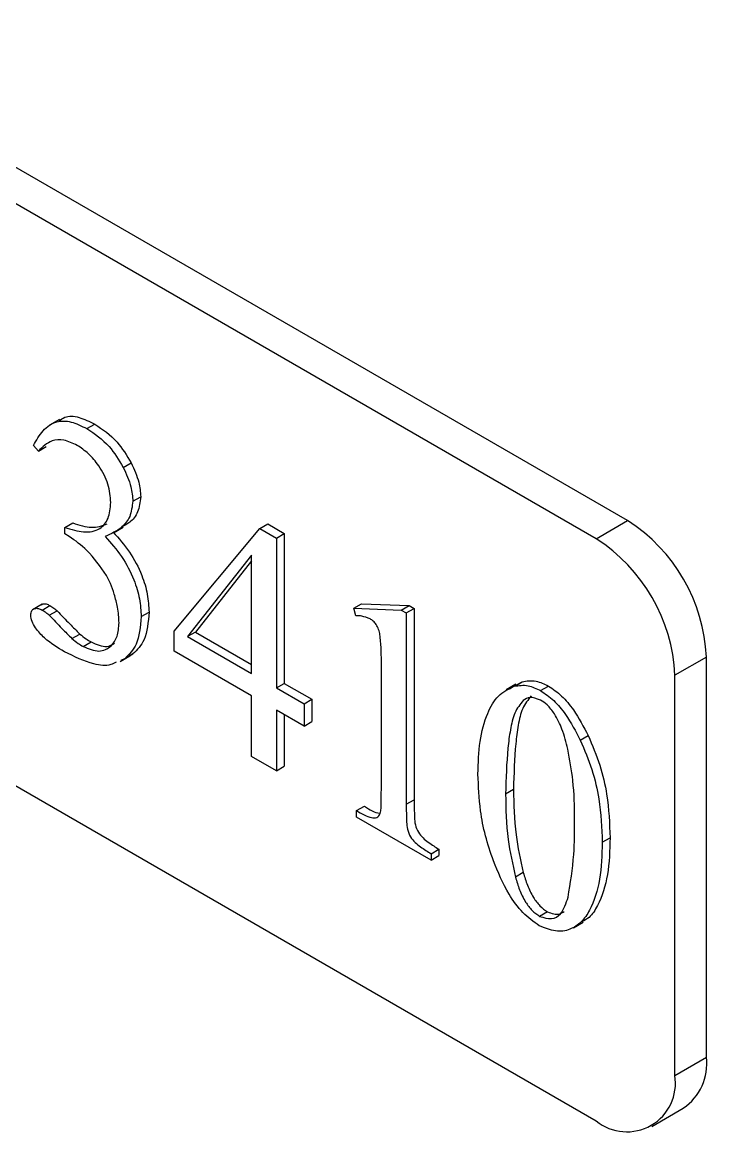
# Model space of a CAD drawing. Header units: inches. Extents: x 0 to 16.5, y 0 to 11.7.
# Drawn here: x 1.0734 to 1.1334, y 9.4745 to 9.5718 of the extents above; entities that cross this region are included whole.
import ezdxf

# ---------------------------------------------------------------- set-up
doc = ezdxf.new("R2010")
doc.units = ezdxf.units.IN
doc.header["$MEASUREMENT"] = 0

# ---------------------------------------------------------------- blocks, each defined once
blk = doc.blocks.new('Drawing View43')
at = {"color": 7, "linetype": 'Continuous', "lineweight": 25}
for p, q in [((0.009795926848526457, 0.01433669003265907), (-0.1973642629522195, 0.133927722037939)), ((0.007033790984516551, 0.01274214293925544), (-0.2001263988162295, 0.1323331749445354)), ((-0.2001263988162295, 0.08129937420167584), (0.007033790984516551, -0.03829165780360409)), ((-0.04000543869208922, 0.02320269591844902), (-0.04086860614959231, 0.02270439995176039)), ((-0.03760833944829493, 0.02239716190838189), (-0.03691780548229235, 0.02279579868173289)), ((-0.0418594134200903, 0.02042268787508354), (-0.04229057216811934, 0.02090743135780224)), ((-0.0418594134200903, 0.02042268787508354), (-0.04116887945408772, 0.02082132464843455)), ((-0.03442003396944844, 0.01899742236488676), (-0.03372950000344586, 0.01939605913823777)), ((-0.03357662694479505, 0.01602983765739273), (-0.03288609297879247, 0.01642847443074374)), ((-0.03953720753158286, 0.01372764649975996), (-0.03884667356558028, 0.01412628327311097)), ((-0.03953720753158286, 0.0131686163711121), (-0.03953720753158286, 0.01372764649975996)), ((-0.03528656234420333, 0.01325536290664619), (-0.03442339488670024, 0.01375365887333482)), ((-0.02994581643507661, 0.004644306899330266), (-0.02244214138165833, 0.01364190212545716)), ((-0.02244214138165833, 0.01364190212545716), (-0.02175160741565575, 0.01404053889880817)), ((-0.02244214138165833, 0.01364190212545716), (-0.0209898171777709, 0.01280349320858868)), ((-0.02175160741565575, 0.01404053889880817), (-0.02029928321176832, 0.01320212998193969)), ((0.007033790984516551, 0.01274214293925544), (0.009795926848526457, 0.01433669003265907)), ((-0.03915143391492527, 0.01294591400256878), (-0.03953720753158286, 0.0131686163711121)), ((-0.0209898171777709, 0.01280349320858868), (-0.02029928321176832, 0.01320212998193969)), ((-0.0209898171777709, 0.01280349320858868), (-0.0209898171777709, -0.0003337148146370519)), ((-0.02029928321176832, 0.01320212998193969), (-0.02029928321176832, 6.492195871395768e-05)), ((-0.02316830348360218, 0.01130089532369239), (-0.02878849558510386, 0.004168366400423167)), ((-0.02316830348360191, 0.01082318242855151), (-0.02809796161910128, 0.004567003173774177)), ((-0.02316830348360218, 0.0009238985606659494), (-0.02316830348360218, 0.01130089532369239)), ((-0.04151480326124308, 0.007015952832658554), (-0.04237797071874617, 0.006517656865969929)), ((-0.041537935406209, 0.006497190187290286), (-0.04084740144020643, 0.006895826960641296)), ((-0.01421230422629646, 0.006654797748610302), (-0.01352177026029388, 0.007053434521961312)), ((-0.01352177026029388, 0.007053434521961312), (-0.00935768445696046, 0.006885679470218444)), ((-0.01004821842296304, 0.006487042696867434), (-0.00935768445696046, 0.006885679470218444)), ((-0.00935768445696046, 0.006885679470218444), (-0.008922743614650454, 0.006634593466468885)), ((-0.0409025435670082, 0.006034302982798861), (-0.04021200960100562, 0.006432939756149871)), ((-0.03285046484285133, 0.005914954405221593), (-0.03215993087684876, 0.006313591178572602)), ((-0.01421230422629646, 0.006654797748610302), (-0.01004821842296304, 0.006487042696867434)), ((-0.0140307637008105, 0.005990966505353395), (-0.01421230422629646, 0.006654797748610302)), ((-0.01004821842296304, 0.006487042696867434), (-0.009613277580653033, 0.006235956693117876)), ((-0.009613277580653033, 0.006235956693117876), (-0.008922743614650454, 0.006634593466468885)), ((-0.009613277580653033, 0.006235956693117876), (-0.009613277580653033, -0.01053494716631873)), ((-0.008922743614650454, 0.006634593466468885), (-0.008922743614650454, -0.01013631039296772)), ((-0.03891316197522496, 0.003994903167680573), (-0.03822262800922237, 0.004393539941031583)), ((-0.02994581643507661, 0.002879868055785312), (-0.02994581643507661, 0.004644306899330266)), ((-0.02809796161910128, 0.004567003173774177), (-0.02878849558510386, 0.004168366400423167)), ((-0.02878849558510386, 0.004168366400423167), (-0.02316830348360218, 0.0009238985606659494)), ((-0.02809796161910128, 0.004567003173774177), (-0.02316830348360191, 0.001721172107367968)), ((-0.0379335995564572, 0.00329839113370324), (-0.03724306559045461, 0.00369702790705425)), ((-0.03469450111075501, 0.001971259959414886), (-0.03383133365325192, 0.002469555926103512)), ((-0.03425740391536717, 0.002246187168494927), (-0.03464010313214692, 0.00208178867670139)), ((-0.03425740391536717, 0.002246187168494927), (-0.03356686994936459, 0.002644823941845936)), ((-0.03356686994936459, 0.002644823941845936), (-0.03394956916614434, 0.002480425450052399)), ((-0.02316830348360218, -0.001032706889601591), (-0.02994581643507661, 0.002879868055785312)), ((0.01670126650855129, 0.002376290933077708), (0.01393913064454139, 0.0007817438396740793)), ((0.01670126650855129, -0.03270944707763792), (0.01670126650855129, 0.002376290933077708)), ((-0.01179176388648417, -0.009277333791016), (-0.01179176388648417, 0.001623753717617983)), ((-0.0209898171777709, -0.0003337148146370519), (-0.02029928321176832, 6.492195871395768e-05)), ((-0.02029928321176832, 6.492195871395768e-05), (-0.01787874287195603, -0.001332426236066942)), ((0, 0), (-0.0008631674575030873, -0.0004982959666886254)), ((-0.0001391314068564655, -0.0001898170862510341), (0.0005514025591461135, 0.0002088196870999754)), ((-2.629803951266288e-05, -0.0001511503339523795), (0.0005514025591461135, 0.0002088196870999754)), ((0.01393913064454139, -0.03430399417104155), (0.01393913064454139, 0.0007817438396740793)), ((-0.0209898171777709, -0.0003337148146370519), (-0.01856927683795861, -0.001731063009417952)), ((0.002167946104527114, -0.0005651989736679205), (0.002858480070529693, -0.0001665622003169109)), ((-0.02316830348360218, -0.006343493111756888), (-0.02316830348360218, -0.001032706889601591)), ((-0.01856927683795861, -0.001731063009417952), (-0.01787874287195603, -0.001332426236066942)), ((-0.01856927683795861, -0.001731063009417952), (-0.01856927683795861, -0.003687668459685492)), ((-0.01787874287195603, -0.001332426236066942), (-0.01787874287195603, -0.003289031686334482)), ((-0.01856927683795861, -0.003687668459685492), (-0.0209898171777709, -0.002290320264904319)), ((-0.0209898171777709, -0.002290320264904319), (-0.0209898171777709, -0.00760110648705989)), ((-0.02029928321176832, -0.002688957038255328), (-0.02029928321176832, -0.00720246971370888)), ((-0.01856927683795861, -0.003687668459685492), (-0.01787874287195603, -0.003289031686334482)), ((0.00564747284300745, -0.004910458244498699), (0.006338006809010029, -0.004511821471147689)), ((-0.0209898171777709, -0.00760110648705989), (-0.02316830348360218, -0.006343493111756888)), ((-0.0209898171777709, -0.00760110648705989), (-0.02029928321176832, -0.00720246971370888)), ((-0.0002087983913261587, -0.009235803623055995), (-0.0008993323573287378, -0.009634440396407006)), ((-0.01397025019231532, -0.01109438612327655), (-0.01327971622631274, -0.01069574934992554)), ((-0.009613277580653033, -0.01053494716631873), (-0.008922743614650454, -0.01013631039296772)), ((-0.01397025019231532, -0.01165341625192469), (-0.01397025019231532, -0.01109438612327655)), ((-0.007434791274822028, -0.01542625637783342), (-0.01397025019231532, -0.01165341625192469)), ((0.007572558832014274, -0.01386567822325123), (0.008263092798016852, -0.01346704144990022)), ((-0.007434791274822028, -0.01486722624918528), (-0.006744257308819448, -0.01446858947583427)), ((-0.006744257308819448, -0.01446858947583427), (-0.006744257308819448, -0.01502761960448241)), ((-0.007434791274822028, -0.01486722624918528), (-0.007434791274822028, -0.01542625637783342)), ((-0.007434791274822028, -0.01542625637783342), (-0.006744257308819448, -0.01502761960448241)), ((0.0006535191047319248, -0.01652495149594261), (-3.701486127065423e-05, -0.01692358826929362)), ((0.002771491902067746, -0.01996191456656721), (0.002080957936065167, -0.02036055133991822)), ((0.005051589093521979, -0.02135831802316443), (0.005914756551025066, -0.0208600220564758)), ((0.01393913064454139, -0.03430399417104155), (0.01670126650855129, -0.03270944707763792)), ((0.01191620667121606, -0.0387751348592188), (0.01467834253522597, -0.03718058776581517))]:
    blk.add_line(p, q, dxfattribs=at)
for centre, radius, start, end in [((0.001708921768634676, 0.001694056047721135), 0.01500785944894551, 2.605478485651701, 57.39452165997472), ((-0.001053214095377021, 9.950895431647556e-05), 0.01500785944894734, 2.605478485655325, 57.39452165997108), ((0.01205589975121254, -0.03330089266921763), 0.004682866664553567, 304.0563508341532, 7.255829559225498), ((0.009729420025141086, -0.03498687695327471), 0.004264738256137433, 230.7967147642894, 9.214036990461526)]:
    blk.add_arc(centre, radius, start, end, dxfattribs=at)
for points, knots in [([(-0.04004192880858577, 0.02306972872194998), (-0.03988316960353869, 0.02319363799409203), (-0.03942321373541991, 0.0235526269221293), (-0.0383033487599078, 0.0234790203212699), (-0.0373799120030345, 0.02302366682547336), (-0.03691780548229235, 0.02279579868173289)], [0, 0, 0, 0, 0.2084385932750748, 0.6038865846603069, 1, 1, 1, 1]), ([(-0.04229057216811934, 0.02090743135780224), (-0.04203248956864615, 0.02137301980743221), (-0.04151690118363594, 0.02230315611772328), (-0.04039358190663372, 0.02309025127633053), (-0.03900527995589334, 0.02309960203479381), (-0.03807424717422377, 0.02263143980362325), (-0.03760833944829493, 0.02239716190838189)], [0, 0, 0, 0, 0.2804164251109038, 0.5602061202439753, 0.7799182043545584, 1, 1, 1, 1]), ([(-0.03760833944829493, 0.02239716190838189), (-0.03692108962030051, 0.02194141822848504), (-0.03569411734479207, 0.02112776235373012), (-0.03480926442829153, 0.01964823786675722), (-0.03442003396944844, 0.01899742236488676)], [0, 0, 0, 0, 0.5601184653579596, 1, 1, 1, 1]), ([(-0.03691780548229235, 0.02279579868173289), (-0.03623055565429793, 0.02234005500183605), (-0.03500358337878949, 0.02152639912708113), (-0.03411873046228867, 0.02004687464010837), (-0.03372950000344586, 0.01939605913823777)], [0, 0, 0, 0, 0.5601184653579596, 1, 1, 1, 1]), ([(-0.03846309275579108, 0.02093399503939645), (-0.03885541233797669, 0.02111827045799232), (-0.03964014180088864, 0.02148686370907716), (-0.04088908034450477, 0.02137823449317348), (-0.04149140628583283, 0.0207850871186222), (-0.0418594134200903, 0.02042268787508354)], [0, 0, 0, 0, 0.2800232554453104, 0.5601109626601319, 1, 1, 1, 1]), ([(-0.03551305921664491, 0.01592920522968036), (-0.03555590383238003, 0.01645465701691207), (-0.03564151696653858, 0.01750462732431825), (-0.03645712441021337, 0.01907484049314263), (-0.03744525987790039, 0.02026272349977988), (-0.03812369018758538, 0.0207101554587951), (-0.03846309275579108, 0.02093399503939645)], [0, 0, 0, 0, 0.2797098262144465, 0.558922853345476, 0.7793395810678235, 1, 1, 1, 1]), ([(-0.03442003396944844, 0.01899742236488676), (-0.03415626424348851, 0.01842734201523136), (-0.03368513959750263, 0.01740910953257018), (-0.03360979026105553, 0.01645136665207234), (-0.03357662694479505, 0.01602983765739273)], [0, 0, 0, 0, 0.5598724842932028, 1, 1, 1, 1]), ([(-0.03372950000344586, 0.01939605913823777), (-0.03346573027748565, 0.01882597878858237), (-0.03299460563149978, 0.01780774630592119), (-0.03291925629505295, 0.01685000342542334), (-0.03288609297879247, 0.01642847443074374)], [0, 0, 0, 0, 0.5598724842932028, 1, 1, 1, 1]), ([(-0.03953720753158286, 0.01372764649975996), (-0.03897809410477168, 0.01355801211410447), (-0.03786017854791073, 0.01321883778988115), (-0.03649418197512962, 0.01346672179067058), (-0.03564695764179907, 0.01443929513255903), (-0.03555771168374331, 0.01543234978485609), (-0.03551305921664491, 0.01592920522968036)], [0, 0, 0, 0, 0.2802351417514058, 0.560314257394481, 0.780011850586806, 1, 1, 1, 1]), ([(-0.03357662694479505, 0.01602983765739273), (-0.03363782340767977, 0.01555762341192175), (-0.03376043405098817, 0.01461151493297739), (-0.03464660635152056, 0.01357019903767287), (-0.03548482386629146, 0.01317479213861174), (-0.03599716728460733, 0.01293310770859048)], [0, 0, 0, 0, 0.2792232317516735, 0.5594398508985445, 0.9999999999999999, 0.9999999999999999, 0.9999999999999999, 0.9999999999999999]), ([(-0.03288609297879261, 0.01642847443074388), (-0.03294853143345223, 0.01595847134101603), (-0.03307363047892267, 0.01501679304014645), (-0.03374086670105307, 0.0141818678035545), (-0.03430667275762432, 0.01389764771761847), (-0.03455097380559029, 0.0137749285207479)], [0, 0, 0, 0, 0.361516163141742, 0.7243184857386705, 0.9999999999999999, 0.9999999999999999, 0.9999999999999999, 0.9999999999999999]), ([(-0.03884667356558028, 0.01412628327311097), (-0.03827986145458837, 0.01394257390077298), (-0.03715737773573988, 0.01357876590258445), (-0.03625953772777544, 0.01388796012829972), (-0.03581507319573284, 0.01404102288516515)], [0, 0, 0, 0, 0.5049624341755861, 1, 1, 1, 1]), ([(-0.03589505073902153, 0.0095243437326159), (-0.03644029955838557, 0.01031394646398411), (-0.03741439245437094, 0.01172458025897957), (-0.03862046213518776, 0.01257258166352384), (-0.03915143391492527, 0.01294591400256878)], [0, 0, 0, 0, 0.5597503293692149, 1, 1, 1, 1]), ([(-0.03599716728460733, 0.01293310770859048), (-0.03549953583560609, 0.0123724396895707), (-0.03450534620652156, 0.01125231287486202), (-0.03348050510930747, 0.009293811658458133), (-0.03293127339972692, 0.00745536993091515), (-0.03287740998691693, 0.006428597017659588), (-0.03285046484285133, 0.005914954405221593)], [0, 0, 0, 0, 0.2801455454501015, 0.559686885705668, 0.7797335950361746, 0.9999999999999999, 0.9999999999999999, 0.9999999999999999, 0.9999999999999999]), ([(-0.03530663331860476, 0.01333174448194149), (-0.03480900186960351, 0.01277107646292171), (-0.03381481224051898, 0.01165094964821303), (-0.03278997114330531, 0.009692448431808868), (-0.03224073943372421, 0.007854006704266295), (-0.03218687602091449, 0.006827233791010598), (-0.03215993087684876, 0.006313591178572602)], [0, 0, 0, 0, 0.2801455454501015, 0.559686885705668, 0.7797335950361746, 0.9999999999999999, 0.9999999999999999, 0.9999999999999999, 0.9999999999999999]), ([(-0.03520670957988747, 0.007882257318907281), (-0.03530849929469354, 0.008193709868689865), (-0.03549017642030895, 0.008749599077318308), (-0.03577139345173306, 0.009287720123788076), (-0.03589505073902166, 0.009524343732615763)], [0, 0, 0, 0, 0.5602781002906289, 1, 1, 1, 1]), ([(-0.03478689711470119, 0.005381947112383057), (-0.03481032902254268, 0.005831292994721329), (-0.03485218312465017, 0.006633915152860628), (-0.03509835595460217, 0.007500727542244914), (-0.03520670957988747, 0.007882257318907281)], [0, 0, 0, 0, 0.5598473425908018, 1, 1, 1, 1]), ([(-0.04158598220594116, 0.006940974000309931), (-0.04154493398412002, 0.006973715489443925), (-0.04143417758984318, 0.007062058640957211), (-0.04116945308627989, 0.007049515733781582), (-0.04095469893033783, 0.006947031231199561), (-0.04084740144020643, 0.006895826960641296)], [0, 0, 0, 0, 0.2275888453594926, 0.6140806780718774, 1, 1, 1, 1]), ([(-0.04084740144020643, 0.006895826960641296), (-0.0407272454752298, 0.006821952149380368), (-0.04051255820716584, 0.006689957192563056), (-0.04030389040646835, 0.006511512634518114), (-0.04021200960100562, 0.006432939756149871)], [0, 0, 0, 0, 0.5596790441282333, 1, 1, 1, 1]), ([(-0.04253262620210062, 0.006049436007148844), (-0.04251099141006505, 0.006196333434484563), (-0.04246764605362556, 0.006490642773694469), (-0.04217862483490901, 0.006643838973413809), (-0.04186349762409425, 0.006656013774543192), (-0.04164640250857159, 0.006550105216583439), (-0.041537935406209, 0.006497190187290286)], [0, 0, 0, 0, 0.278994664466133, 0.5589664627304296, 0.7796466782903345, 1, 1, 1, 1]), ([(-0.03956746428583045, 0.00284402584356082), (-0.0401617203723808, 0.003191856315788202), (-0.04105133645574222, 0.00371256714968708), (-0.04200813485548798, 0.004750241440319452), (-0.04244145698359059, 0.005491566294326768), (-0.04250233250103536, 0.00586406710095578), (-0.04253262620210062, 0.006049436007148844)], [0, 0, 0, 0, 0.5012306831818877, 0.7503547499551442, 0.8757681430120619, 1, 1, 1, 1]), ([(-0.041537935406209, 0.006497190187290286), (-0.04141777944123237, 0.006423315376029358), (-0.04120309217316829, 0.006291320419212184), (-0.0409944243724708, 0.006112875861167105), (-0.0409025435670082, 0.006034302982798861)], [0, 0, 0, 0, 0.5596790441282333, 1, 1, 1, 1]), ([(-0.0409025435670082, 0.006034302982798861), (-0.0405344108350268, 0.005645591407830833), (-0.03987715634454499, 0.004951595992712617), (-0.03920766614049973, 0.004287176681745887), (-0.03891316197522496, 0.003994903167680573)], [0, 0, 0, 0, 0.560106834282206, 1, 1, 1, 1]), ([(-0.04021200960100562, 0.006432939756149871), (-0.03984387686902422, 0.006044228181181843), (-0.03918662237854254, 0.005350232766063627), (-0.03851713217449701, 0.004685813455097033), (-0.03822262800922237, 0.004393539941031583)], [0, 0, 0, 0, 0.560106834282206, 1, 1, 1, 1]), ([(-0.03285046484285133, 0.005914954405221593), (-0.03292152720497085, 0.005034667893949353), (-0.03304854406940117, 0.003461243803795873), (-0.03388772229660223, 0.002617763828376867), (-0.03425740391536731, 0.002246187168495063)], [0, 0, 0, 0, 0.5594718657105207, 1, 1, 1, 1]), ([(-0.03215993087684876, 0.006313591178572602), (-0.03223099323896827, 0.005433304667300363), (-0.03235801010339859, 0.003859880577146883), (-0.03319718833059938, 0.003016400601728014), (-0.03356686994936472, 0.002644823941846073)], [0, 0, 0, 0, 0.5594718657105207, 1, 1, 1, 1]), ([(-0.01277132630525193, 0.005722488175163242), (-0.01301683789721945, 0.005816686116636189), (-0.01345592475390035, 0.005985155058146295), (-0.01385488055947353, 0.005989188380200535), (-0.01403076370081064, 0.005990966505353532)], [0, 0, 0, 0, 0.559141291140591, 0.9999999999999999, 0.9999999999999999, 0.9999999999999999, 0.9999999999999999]), ([(-0.0379335995564572, 0.00329839113370324), (-0.03745520562834079, 0.003102487102250993), (-0.03649668830527428, 0.002709970816467369), (-0.03549721088839408, 0.003238862002805399), (-0.03488139154580229, 0.004131019453633379), (-0.03481840070134661, 0.004964899171829887), (-0.03478689711470133, 0.005381947112383194)], [0, 0, 0, 0, 0.2789605731985759, 0.5589296313108372, 0.7794076473058541, 1, 1, 1, 1]), ([(-0.01191279090347482, 0.004335911969794188), (-0.01194465090016006, 0.004485381579072275), (-0.01200826045420827, 0.004783802676974348), (-0.01222084103815263, 0.005208435470998976), (-0.01249349204955007, 0.005534312137807297), (-0.01267865858178046, 0.005659724694290465), (-0.01277132630525193, 0.005722488175163242)], [0, 0, 0, 0, 0.2800027203972283, 0.5590348408621113, 0.779316289313462, 0.9999999999999999, 0.9999999999999999, 0.9999999999999999, 0.9999999999999999]), ([(-0.03891316197522496, 0.003994903167680573), (-0.0387320175316176, 0.0038486029473094), (-0.03840840946518628, 0.003587242838823576), (-0.03807873418125773, 0.003386684118063998), (-0.0379335995564572, 0.00329839113370324)], [0, 0, 0, 0, 0.559764920587564, 1, 1, 1, 1]), ([(-0.03822262800922237, 0.004393539941031583), (-0.03804148356561502, 0.00424723972066041), (-0.0377178754991837, 0.003985879612174586), (-0.03738820021525516, 0.003785320891415007), (-0.03724306559045461, 0.00369702790705425)], [0, 0, 0, 0, 0.559764920587564, 1, 1, 1, 1]), ([(-0.01179176388648417, 0.001623753717617983), (-0.01178874469009016, 0.002117200232966607), (-0.01178335597544806, 0.002997912222282665), (-0.0118732589084656, 0.003927260300980872), (-0.01191279090347482, 0.004335911969794188)], [0, 0, 0, 0, 0.5602813647761846, 1, 1, 1, 1]), ([(-0.03724306559045461, 0.00369702790705425), (-0.0367536582502369, 0.003478693968380738), (-0.035945090705553, 0.003117976581845918), (-0.03539109519559342, 0.003465695470977354), (-0.03517242042761042, 0.003602948112988624)], [0, 0, 0, 0, 0.6052770030596388, 0.9999999999999999, 0.9999999999999999, 0.9999999999999999, 0.9999999999999999]), ([(-0.03503575230615501, 0.001911827190932986), (-0.0351869435202047, 0.001836436613654873), (-0.03574198871300779, 0.001559666711620135), (-0.03728888772452183, 0.001717590646991724), (-0.03870334245827475, 0.002416839302098621), (-0.03956746428583045, 0.00284402584356082)], [0, 0, 0, 0, 0.127140255844323, 0.4667505864127828, 1, 1, 1, 1]), ([(0.0005514025591461135, 0.0002088196870999754), (0.000947329284660283, 0.0002776646730218638), (0.00165441857331724, 0.0004006155853651912), (0.002490536853935765, 6.758862874179779e-06), (0.002858480070529693, -0.0001665622003169109)], [0, 0, 0, 0, 0.5599387967905677, 1, 1, 1, 1]), ([(-0.003319872697141027, -0.007887698371220983), (-0.003289844598280382, -0.006915727479605318), (-0.003229820925396574, -0.004972838483481261), (-0.002606206531908733, -0.002663695464579816), (-0.00163158676319252, -0.0009101794754004391), (-0.0006361654811456811, -0.0004297201773035179), (-0.0001391314068564655, -0.0001898170862510341)], [0, 0, 0, 0, 0.2803758668228167, 0.5604480454381598, 0.7805227768604457, 1, 1, 1, 1]), ([(-0.0001391314068564655, -0.0001898170862510341), (0.0002567953186577038, -0.0001209721003291457), (0.0009638846073146607, 1.978812014045054e-06), (0.001800002887933049, -0.0003918779104768298), (0.002167946104527114, -0.0005651989736679205)], [0, 0, 0, 0, 0.5599387967905677, 1, 1, 1, 1]), ([(0.002167946104527114, -0.0005651989736679205), (0.002557968243927163, -0.0008328564746646898), (0.003338389621426478, -0.001368430265288517), (0.004588448181033657, -0.002883691932975432), (0.005245817183868761, -0.004141767780522606), (0.00564747284300745, -0.004910458244498699)], [0, 0, 0, 0, 0.2798602657521314, 0.559991118559421, 1, 1, 1, 1]), ([(0.002858480070529693, -0.0001665622003169109), (0.003248502209929742, -0.0004342197013136803), (0.004028923587428921, -0.0009697934919376445), (0.005278982147036372, -0.002485055159624422), (0.00593635114987134, -0.003743131007171596), (0.006338006809010029, -0.004511821471147689)], [0, 0, 0, 0, 0.2798602657521314, 0.559991118559421, 1, 1, 1, 1]), ([(0.0006475442035825693, -0.001434458790846045), (0.0003757203615246886, -0.00177370341585528), (-0.0001688718916602502, -0.00245337151750593), (-0.0005007360930331285, -0.003995346648929945), (-0.0008083270692603986, -0.006338135608665654), (-0.0008617949075654814, -0.00827479550102995), (-0.0008993323573287378, -0.009634440396407006)], [0, 0, 0, 0, 0.1860463198232016, 0.3727391377526453, 0.5596273600817459, 1, 1, 1, 1]), ([(0.001338078169585148, -0.001035822017495035), (0.001066254327527268, -0.00137506664250427), (0.0005216620743423288, -0.00205473474415492), (0.0001897978729694505, -0.003596709875578936), (-0.0001177931032580927, -0.005939498835314781), (-0.0001712609415629023, -0.00787615872767894), (-0.0002087983913261587, -0.009235803623055995)], [0, 0, 0, 0, 0.1860463198232016, 0.3727391377526453, 0.5596273600817459, 1, 1, 1, 1]), ([(0.002156599821684215, -0.001397194096976829), (0.001825847486538433, -0.001271009890044797), (0.001233055543616166, -0.001044855836861131), (0.000827026537576458, -0.00131503010905811), (0.0006475442035825693, -0.001434458790846045)], [0, 0, 0, 0, 0.5579568668150213, 1, 1, 1, 1]), ([(0.003393344651557123, -0.002600303052814547), (0.003181949791842628, -0.002317914217166085), (0.002803881956894532, -0.001812877643186103), (0.002354647108163794, -0.001524379745834747), (0.002156599821684215, -0.001397194096976829)], [0, 0, 0, 0, 0.5591453177799113, 1, 1, 1, 1]), ([(0.004554447595810845, -0.005694513213432914), (0.004413813294729218, -0.005109500558013807), (0.004163027591022311, -0.004066278461141853), (0.003628237805714313, -0.003047691931952277), (0.003393344651557123, -0.002600303052814547)], [0, 0, 0, 0, 0.5607747929929413, 1, 1, 1, 1]), ([(0.006338006809010029, -0.004511821471147689), (0.006704778313629464, -0.005374140856314993), (0.007438615915929729, -0.007099472246724386), (0.008126910970837838, -0.01018048796410599), (0.008211441702779406, -0.01222051619308572), (0.008263092798016852, -0.01346704144990022)], [0, 0, 0, 0, 0.2798784687403179, 0.5599817375365979, 1, 1, 1, 1]), ([(0.005152018492201984, -0.01179137948206083), (0.005137480325979106, -0.01069466900099269), (0.005111524062209239, -0.008736615551248918), (0.004724637886971149, -0.006623894211986721), (0.004554447595810845, -0.005694513213432914)], [0, 0, 0, 0, 0.5601024227460735, 1, 1, 1, 1]), ([(0.00564747284300745, -0.004910458244498699), (0.006014244347626885, -0.005772777629666003), (0.006748081949926876, -0.007498109020075533), (0.007436377004835259, -0.010579124737457), (0.007520907736776827, -0.01261915296643673), (0.007572558832014274, -0.01386567822325123)], [0, 0, 0, 0, 0.2798784687403179, 0.5599817375365979, 1, 1, 1, 1]), ([(-0.001965882944558581, -0.01549998940209281), (-0.002215227987410576, -0.01476044172129464), (-0.002714023765346928, -0.01328103288065516), (-0.003213844380845943, -0.01068720302782409), (-0.003279661148615739, -0.008949418685940251), (-0.003319872697141163, -0.007887698371220846)], [0, 0, 0, 0, 0.2799918133945126, 0.560102309556741, 1, 1, 1, 1]), ([(-0.01397025019231532, -0.01109438612327655), (-0.01352235502527188, -0.01135610753505199), (-0.01289969636920169, -0.01171994960014104), (-0.01215946095914842, -0.01175360269692341), (-0.01177257025744063, -0.01126303652802007), (-0.01181274597288565, -0.01029244563156263), (-0.011798179127594, -0.009587702697427519), (-0.01179176388648417, -0.009277333791016)], [0, 0, 0, 0, 0.3141163931424011, 0.4366809592847759, 0.5589139742477905, 0.8057456402679367, 1, 1, 1, 1]), ([(-0.0008993323573287378, -0.009634440396407006), (-0.0008790915431783571, -0.01093995202851073), (-0.0008429610727339413, -0.01327033009964749), (-0.0002831928138133989, -0.01580769293592999), (-3.701486127065423e-05, -0.01692358826929362)], [0, 0, 0, 0, 0.560214519812609, 1, 1, 1, 1]), ([(-0.0002087983913261587, -0.009235803623055995), (-0.0001885575771756415, -0.01054131525515959), (-0.0001524271067313622, -0.01287169332629635), (0.0004073411521890436, -0.01540905616257898), (0.0006535191047319248, -0.01652495149594261)], [0, 0, 0, 0, 0.560214519812609, 1, 1, 1, 1]), ([(-0.01327971622631274, -0.01069574934992554), (-0.01281504649956433, -0.01100662204683145), (-0.01234475655052775, -0.011321254777067), (-0.01194950074799433, -0.01130593625887943), (-0.01194477722482437, -0.01130575319420271)], [0, 0, 0, 0, 0.98804945268376, 1, 1, 1, 1]), ([(-0.009613277580653033, -0.01053494716631873), (-0.009604796789975643, -0.01104961590939893), (-0.009592987067381247, -0.01176630558078658), (-0.009543533619032745, -0.01271216136817382), (-0.009180217157224654, -0.013604974697579), (-0.00834962901928003, -0.01430701070638049), (-0.00774122206466213, -0.01467957844791965), (-0.007434791274822028, -0.01486722624918528)], [0, 0, 0, 0, 0.3151446669721871, 0.4388471824812371, 0.5610825003254407, 0.7789344203266441, 1, 1, 1, 1]), ([(-0.008922743614650454, -0.01013631039296772), (-0.008914262823973064, -0.01065097913604792), (-0.008902453101378669, -0.01136766880743558), (-0.008852999653029893, -0.01231352459482282), (-0.008489683191222074, -0.01320633792422799), (-0.007659095053277313, -0.01390837393302947), (-0.00705068809865955, -0.01428094167456864), (-0.006744257308819448, -0.01446858947583427)], [0, 0, 0, 0, 0.3151446669721871, 0.4388471824812371, 0.5610825003254407, 0.7789344203266441, 1, 1, 1, 1]), ([(0.004577140161496641, -0.01866575703790197), (0.004779169631164379, -0.01744728842228059), (0.005140132484253653, -0.01527026984861652), (0.005148384914334261, -0.0128548836540087), (0.005152018492201984, -0.01179137948206083)], [0, 0, 0, 0, 0.5596960128685712, 0.9999999999999999, 0.9999999999999999, 0.9999999999999999, 0.9999999999999999]), ([(0.008263092798016852, -0.01346704144990022), (0.008229285742666832, -0.01457858062651127), (0.008161734603068632, -0.01679958855844982), (0.007406356015493052, -0.01906904975427638), (0.006577206997795828, -0.02041750976016356), (0.006010395366826493, -0.02073166016178924), (0.005793598540507621, -0.02085181791145034)], [0, 0, 0, 0, 0.3561395805961451, 0.7116157936899298, 0.8896974280827864, 1, 1, 1, 1]), ([(0.007572558832014274, -0.01386567822325123), (0.007537176261598484, -0.01497466902074902), (0.007466477026520119, -0.01719058494122954), (0.006730755972213975, -0.01949184199117952), (0.00577380995376726, -0.02091543593790412), (0.00476527127357545, -0.02157342758203771), (0.003503165647669885, -0.02177170532353368), (0.002531713480876174, -0.02137661337671158), (0.002046919087536472, -0.02117944632390079)], [0, 0, 0, 0, 0.250379992116957, 0.5002936110503053, 0.6254919339685889, 0.7504732497556809, 0.8754759383512147, 1, 1, 1, 1]), ([(0.002046919087536472, -0.02117944632390079), (0.001559065004631138, -0.02083420302705165), (0.0005827802609712749, -0.02014330840225444), (-0.0008857458746815544, -0.01809693170484807), (-0.001556133136341462, -0.01648513900965713), (-0.001965882944558717, -0.01549998940209295)], [0, 0, 0, 0, 0.2797088345914381, 0.5597482473698272, 1, 1, 1, 1]), ([(0.0006535191047319248, -0.01652495149594261), (0.0007632259661504002, -0.01689287571543251), (0.0009824058380843335, -0.01762793988795912), (0.001467845965113652, -0.01864782603923775), (0.002096897138450131, -0.01949302531923639), (0.002546614001170915, -0.01980560912902181), (0.002771491902067746, -0.01996191456656721)], [0, 0, 0, 0, 0.2806097066622478, 0.5606212662936182, 0.7802916111774912, 1, 1, 1, 1]), ([(-3.701486127065423e-05, -0.01692358826929362), (7.269200014782114e-05, -0.01729151248878352), (0.0002918718720816178, -0.01802657666131013), (0.0007773119991113463, -0.01904646281258862), (0.001406363172447552, -0.0198916620925874), (0.001856080035168063, -0.02020424590237282), (0.002080957936065167, -0.02036055133991822)], [0, 0, 0, 0, 0.2806097066622478, 0.5606212662936182, 0.7802916111774912, 1, 1, 1, 1]), ([(0.002080957936065167, -0.02036055133991822), (0.002442101114254219, -0.02047086459531563), (0.00316687228167049, -0.02069225010589496), (0.004128289391724937, -0.02010723998614452), (0.004406817328355064, -0.01921274832365782), (0.004577140161496641, -0.01866575703790197)], [0, 0, 0, 0, 0.2784131316177184, 0.5587418581142423, 1, 1, 1, 1]), ([(0.002771491902067746, -0.01996191456656721), (0.003143904815491358, -0.02009321888729809), (0.003721118613468895, -0.02029673134062187), (0.004105225014601422, -0.02002195243982745), (0.004241509578467978, -0.01992445830137021)], [0, 0, 0, 0, 0.6451905944182196, 0.9999999999999999, 0.9999999999999999, 0.9999999999999999, 0.9999999999999999])]:
    blk.add_open_spline(points, degree=3, knots=knots, dxfattribs=at)

msp = doc.modelspace()

# ---------------------------------------------------------------- block references
at = {"color": 7, "linetype": 'Continuous', "lineweight": 25}
msp.add_blockref('Drawing View43', (1.116647586308876, 9.513718067843289), dxfattribs=at)

doc.saveas('drawing.dxf')
